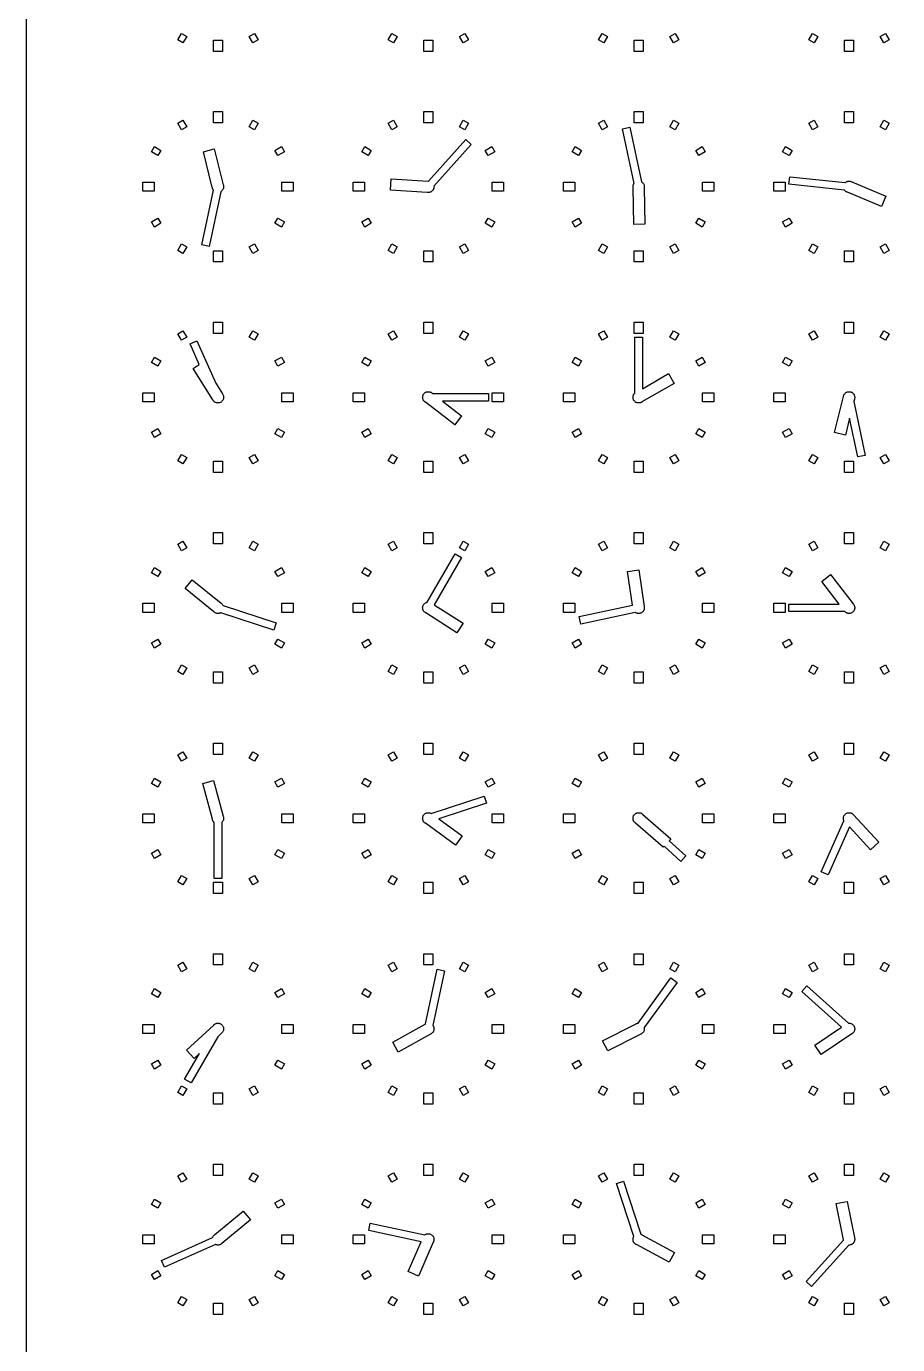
# Model space of a CAD drawing. Header units: millimetres. Extents: x -8 to 856, y -8 to 688.
# Drawn here: x -7.5 to 108.5, y 340 to 515.3 of the extents above; entities that cross this region are included whole.
import ezdxf

# ---------------------------------------------------------------- set-up
doc = ezdxf.new("R2010")
doc.units = ezdxf.units.MM

msp = doc.modelspace()

# ---------------------------------------------------------------- linework, layer by layer
for points in [[(-7.5, -7.5), (-7.5, 687.5), (855.5, 687.5), (855.5, -7.5)], [(13.15, 514.41), (13.85, 514.01), (13.35, 513.14), (12.65, 513.54), (13.15, 514.41)], [(22.15, 514.01), (22.85, 514.41), (23.35, 513.54), (22.65, 513.14), (22.15, 514.01)], [(40.65, 513.54), (41.15, 514.41), (41.85, 514.01), (41.35, 513.14), (40.65, 513.54)], [(50.15, 514.01), (50.85, 514.41), (51.35, 513.54), (50.65, 513.14), (50.15, 514.01)], [(68.65, 513.54), (69.15, 514.41), (69.85, 514.01), (69.35, 513.14), (68.65, 513.54)], [(78.15, 514.01), (78.85, 514.41), (79.35, 513.54), (78.65, 513.14), (78.15, 514.01)], [(97.15, 514.41), (97.85, 514.01), (97.35, 513.14), (96.65, 513.54), (97.15, 514.41)], [(106.15, 514.01), (106.85, 514.41), (107.35, 513.54), (106.65, 513.14), (106.15, 514.01)], [(17.4, 512), (17.4, 513.5), (18.6, 513.5), (18.6, 512), (17.4, 512)], [(45.4, 513.5), (46.6, 513.5), (46.6, 512), (45.4, 512), (45.4, 513.5)], [(73.4, 513.5), (74.6, 513.5), (74.6, 512), (73.4, 512), (73.4, 513.5)], [(101.4, 512), (101.4, 513.5), (102.6, 513.5), (102.6, 512), (101.4, 512)], [(18.6, 502.5), (17.4, 502.5), (17.4, 504), (18.6, 504), (18.6, 502.5)], [(46.6, 502.5), (45.4, 502.5), (45.4, 504), (46.6, 504), (46.6, 502.5)], [(74.6, 502.5), (73.4, 502.5), (73.4, 504), (74.6, 504), (74.6, 502.5)], [(102.6, 502.5), (101.4, 502.5), (101.4, 504), (102.6, 504), (102.6, 502.5)], [(13.85, 501.99), (13.15, 501.59), (12.65, 502.46), (13.35, 502.86), (13.85, 501.99)], [(22.85, 501.59), (22.15, 501.99), (22.65, 502.86), (23.35, 502.46), (22.85, 501.59)], [(41.85, 501.99), (41.15, 501.59), (40.65, 502.46), (41.35, 502.86), (41.85, 501.99)], [(50.85, 501.59), (50.15, 501.99), (50.65, 502.86), (51.35, 502.46), (50.85, 501.59)], [(69.85, 501.99), (69.15, 501.59), (68.65, 502.46), (69.35, 502.86), (69.85, 501.99)], [(73.25, 493.93), (73.25, 494), (73.25, 494.07), (73.26, 494.15), (73.28, 494.22), (73.3, 494.29), (73.33, 494.36), (73.37, 494.42), (73.39, 494.45), (71.85, 501.72), (72.83, 501.93), (74.37, 494.66), (74.42, 494.63), (74.48, 494.58), (74.53, 494.53), (74.58, 494.48), (74.63, 494.42), (74.67, 494.36), (74.7, 494.29), (74.72, 494.22), (74.74, 494.15), (74.75, 494.07), (74.75, 494), (74.75, 493.93), (74.84, 489.01), (73.34, 488.99), (73.25, 493.91), (73.25, 493.93)], [(78.85, 501.59), (78.15, 501.99), (78.65, 502.86), (79.35, 502.46), (78.85, 501.59)], [(97.85, 501.99), (97.15, 501.59), (96.65, 502.46), (97.35, 502.86), (97.85, 501.99)], [(106.85, 501.59), (106.15, 501.99), (106.65, 502.86), (107.35, 502.46), (106.85, 501.59)], [(46.7, 493.71), (46.67, 493.64), (46.63, 493.58), (46.58, 493.52), (46.53, 493.47), (46.48, 493.42), (46.42, 493.37), (46.36, 493.33), (46.29, 493.3), (46.22, 493.28), (46.15, 493.26), (46.07, 493.25), (46, 493.25), (45.93, 493.25), (45.87, 493.26), (40.96, 493.56), (41.06, 495.05), (45.97, 494.75), (46, 494.75), (46.01, 494.75), (50.98, 500.28), (51.72, 499.61), (46.75, 494.09), (46.75, 494.07), (46.76, 494), (46.75, 493.93), (46.74, 493.85), (46.72, 493.78), (46.7, 493.71)], [(10.41, 498.85), (10.01, 498.15), (9.14, 498.65), (9.54, 499.35), (10.41, 498.85)], [(17.39, 493.55), (17.37, 493.58), (17.33, 493.64), (17.3, 493.71), (17.28, 493.78), (17.26, 493.85), (17.25, 493.89), (16.06, 498.67), (17.52, 499.03), (18.71, 494.26), (18.72, 494.22), (18.74, 494.15), (18.75, 494.07), (18.75, 494), (18.75, 493.93), (18.74, 493.85), (18.72, 493.78), (18.7, 493.71), (18.67, 493.64), (18.63, 493.58), (18.58, 493.52), (18.53, 493.47), (18.48, 493.42), (18.42, 493.37), (18.37, 493.34), (16.83, 486.07), (15.85, 486.28), (17.39, 493.55)], [(25.99, 498.15), (25.59, 498.85), (26.46, 499.35), (26.86, 498.65), (25.99, 498.15)], [(38.41, 498.85), (38.01, 498.15), (37.14, 498.65), (37.54, 499.35), (38.41, 498.85)], [(53.99, 498.15), (53.59, 498.85), (54.46, 499.35), (54.86, 498.65), (53.99, 498.15)], [(66.41, 498.85), (66.01, 498.15), (65.14, 498.65), (65.54, 499.35), (66.41, 498.85)], [(81.99, 498.15), (81.59, 498.85), (82.46, 499.35), (82.86, 498.65), (81.99, 498.15)], [(94.41, 498.85), (94.01, 498.15), (93.14, 498.65), (93.54, 499.35), (94.41, 498.85)], [(9.5, 494.6), (9.5, 493.4), (8, 493.4), (8, 494.6), (9.5, 494.6)], [(26.5, 493.4), (26.5, 494.6), (28, 494.6), (28, 493.4), (26.5, 493.4)], [(37.5, 494.6), (37.5, 493.4), (36, 493.4), (36, 494.6), (37.5, 494.6)], [(54.5, 493.4), (54.5, 494.6), (56, 494.6), (56, 493.4), (54.5, 493.4)], [(65.5, 494.6), (65.5, 493.4), (64, 493.4), (64, 494.6), (65.5, 494.6)], [(82.5, 493.4), (82.5, 494.6), (84, 494.6), (84, 493.4), (82.5, 493.4)], [(93.5, 494.6), (93.5, 493.4), (92, 493.4), (92, 494.6), (93.5, 494.6)], [(101.78, 493.28), (101.71, 493.3), (101.64, 493.33), (101.58, 493.37), (101.52, 493.42), (101.47, 493.47), (101.42, 493.52), (101.39, 493.56), (93.99, 494.34), (94.1, 495.33), (101.49, 494.56), (101.52, 494.58), (101.58, 494.63), (101.64, 494.67), (101.71, 494.7), (101.78, 494.72), (101.85, 494.74), (101.93, 494.75), (102, 494.75), (102.07, 494.75), (102.15, 494.74), (102.22, 494.72), (102.29, 494.7), (102.36, 494.67), (102.37, 494.66), (106.9, 492.74), (106.31, 491.36), (101.79, 493.28), (101.78, 493.28)], [(10.01, 489.85), (10.41, 489.15), (9.54, 488.65), (9.14, 489.35), (10.01, 489.85)], [(25.59, 489.15), (25.99, 489.85), (26.86, 489.35), (26.46, 488.65), (25.59, 489.15)], [(38.01, 489.85), (38.41, 489.15), (37.54, 488.65), (37.14, 489.35), (38.01, 489.85)], [(53.59, 489.15), (53.99, 489.85), (54.86, 489.35), (54.46, 488.65), (53.59, 489.15)], [(66.01, 489.85), (66.41, 489.15), (65.54, 488.65), (65.14, 489.35), (66.01, 489.85)], [(81.59, 489.15), (81.99, 489.85), (82.86, 489.35), (82.46, 488.65), (81.59, 489.15)], [(94.01, 489.85), (94.41, 489.15), (93.54, 488.65), (93.14, 489.35), (94.01, 489.85)], [(12.65, 485.54), (13.15, 486.41), (13.85, 486.01), (13.35, 485.14), (12.65, 485.54)], [(22.15, 486.01), (22.85, 486.41), (23.35, 485.54), (22.65, 485.14), (22.15, 486.01)], [(40.65, 485.54), (41.15, 486.41), (41.85, 486.01), (41.35, 485.14), (40.65, 485.54)], [(50.15, 486.01), (50.85, 486.41), (51.35, 485.54), (50.65, 485.14), (50.15, 486.01)], [(68.65, 485.54), (69.15, 486.41), (69.85, 486.01), (69.35, 485.14), (68.65, 485.54)], [(78.15, 486.01), (78.85, 486.41), (79.35, 485.54), (78.65, 485.14), (78.15, 486.01)], [(96.65, 485.54), (97.15, 486.41), (97.85, 486.01), (97.35, 485.14), (96.65, 485.54)], [(106.15, 486.01), (106.85, 486.41), (107.35, 485.54), (106.65, 485.14), (106.15, 486.01)], [(17.4, 485.5), (18.6, 485.5), (18.6, 484), (17.4, 484), (17.4, 485.5)], [(45.4, 485.5), (46.6, 485.5), (46.6, 484), (45.4, 484), (45.4, 485.5)], [(73.4, 485.5), (74.6, 485.5), (74.6, 484), (73.4, 484), (73.4, 485.5)], [(101.4, 485.5), (102.6, 485.5), (102.6, 484), (101.4, 484), (101.4, 485.5)], [(18.6, 474.5), (17.4, 474.5), (17.4, 476), (18.6, 476), (18.6, 474.5)], [(46.6, 474.5), (45.4, 474.5), (45.4, 476), (46.6, 476), (46.6, 474.5)], [(74.6, 474.5), (73.4, 474.5), (73.4, 476), (74.6, 476), (74.6, 474.5)], [(102.6, 474.5), (101.4, 474.5), (101.4, 476), (102.6, 476), (102.6, 474.5)], [(13.85, 473.99), (13.15, 473.59), (12.65, 474.46), (13.35, 474.86), (13.85, 473.99)], [(18.7, 465.71), (18.67, 465.64), (18.63, 465.58), (18.58, 465.52), (18.53, 465.47), (18.48, 465.42), (18.42, 465.37), (18.36, 465.33), (18.29, 465.3), (18.22, 465.28), (18.15, 465.26), (18.07, 465.25), (18, 465.25), (17.93, 465.25), (17.85, 465.26), (17.78, 465.28), (17.71, 465.3), (17.64, 465.33), (17.58, 465.37), (17.52, 465.42), (17.47, 465.47), (17.42, 465.52), (17.37, 465.58), (17.33, 465.64), (17.32, 465.67), (14.71, 469.84), (15.52, 470.35), (14.29, 473.1), (15.2, 473.51), (17.71, 467.88), (18.59, 466.47), (18.63, 466.42), (18.67, 466.36), (18.7, 466.29), (18.72, 466.22), (18.74, 466.15), (18.75, 466.07), (18.75, 466), (18.75, 465.93), (18.74, 465.85), (18.72, 465.78), (18.7, 465.71)], [(22.85, 473.59), (22.15, 473.99), (22.65, 474.86), (23.35, 474.46), (22.85, 473.59)], [(41.85, 473.99), (41.15, 473.59), (40.65, 474.46), (41.35, 474.86), (41.85, 473.99)], [(50.85, 473.59), (50.15, 473.99), (50.65, 474.86), (51.35, 474.46), (50.85, 473.59)], [(69.85, 473.99), (69.15, 473.59), (68.65, 474.46), (69.35, 474.86), (69.85, 473.99)], [(74.42, 465.37), (74.36, 465.33), (74.29, 465.3), (74.22, 465.28), (74.15, 465.26), (74.07, 465.25), (74, 465.25), (73.93, 465.25), (73.85, 465.26), (73.78, 465.28), (73.71, 465.3), (73.64, 465.33), (73.58, 465.37), (73.52, 465.42), (73.47, 465.47), (73.42, 465.52), (73.37, 465.58), (73.33, 465.64), (73.3, 465.71), (73.28, 465.78), (73.26, 465.85), (73.25, 465.93), (73.25, 466), (73.25, 466.07), (73.26, 466.15), (73.28, 466.22), (73.3, 466.29), (73.33, 466.36), (73.37, 466.42), (73.42, 466.48), (73.47, 466.53), (73.5, 466.56), (73.5, 474), (74.5, 474), (74.5, 467.15), (77.96, 469.15), (78.71, 467.85), (74.44, 465.39), (74.42, 465.37)], [(78.85, 473.59), (78.15, 473.99), (78.65, 474.86), (79.35, 474.46), (78.85, 473.59)], [(97.85, 473.99), (97.15, 473.59), (96.65, 474.46), (97.35, 474.86), (97.85, 473.99)], [(106.85, 473.59), (106.15, 473.99), (106.65, 474.86), (107.35, 474.46), (106.85, 473.59)], [(10.41, 470.85), (10.01, 470.15), (9.14, 470.65), (9.54, 471.35), (10.41, 470.85)], [(25.99, 470.15), (25.59, 470.85), (26.46, 471.35), (26.86, 470.65), (25.99, 470.15)], [(38.41, 470.85), (38.01, 470.15), (37.14, 470.65), (37.54, 471.35), (38.41, 470.85)], [(53.99, 470.15), (53.59, 470.85), (54.46, 471.35), (54.86, 470.65), (53.99, 470.15)], [(66.41, 470.85), (66.01, 470.15), (65.14, 470.65), (65.54, 471.35), (66.41, 470.85)], [(81.99, 470.15), (81.59, 470.85), (82.46, 471.35), (82.86, 470.65), (81.99, 470.15)], [(94.41, 470.85), (94.01, 470.15), (93.14, 470.65), (93.54, 471.35), (94.41, 470.85)], [(9.5, 466.6), (9.5, 465.4), (8, 465.4), (8, 466.6), (9.5, 466.6)], [(26.5, 465.4), (26.5, 466.6), (28, 466.6), (28, 465.4), (26.5, 465.4)], [(37.5, 466.6), (37.5, 465.4), (36, 465.4), (36, 466.6), (37.5, 466.6)], [(45.58, 465.37), (45.52, 465.42), (45.47, 465.47), (45.42, 465.52), (45.37, 465.58), (45.33, 465.64), (45.3, 465.71), (45.28, 465.78), (45.26, 465.85), (45.25, 465.93), (45.24, 466), (45.25, 466.07), (45.26, 466.15), (45.28, 466.22), (45.3, 466.29), (45.33, 466.36), (45.37, 466.42), (45.42, 466.48), (45.47, 466.53), (45.52, 466.58), (45.58, 466.63), (45.64, 466.67), (45.71, 466.7), (45.78, 466.72), (45.85, 466.74), (45.93, 466.75), (46, 466.75), (46.07, 466.75), (46.15, 466.74), (46.22, 466.72), (46.29, 466.7), (46.36, 466.67), (46.42, 466.63), (46.48, 466.58), (46.52, 466.55), (46.58, 466.5), (54, 466.5), (54, 465.5), (47.88, 465.5), (50.42, 463.55), (49.51, 462.36), (45.61, 465.36), (45.58, 465.37)], [(54.5, 465.4), (54.5, 466.6), (56, 466.6), (56, 465.4), (54.5, 465.4)], [(65.5, 466.6), (65.5, 465.4), (64, 465.4), (64, 466.6), (65.5, 466.6)], [(82.5, 465.4), (82.5, 466.6), (84, 466.6), (84, 465.4), (82.5, 465.4)], [(93.5, 466.6), (93.5, 465.4), (92, 465.4), (92, 466.6), (93.5, 466.6)], [(101.25, 466.11), (101.26, 466.15), (101.28, 466.22), (101.3, 466.29), (101.33, 466.36), (101.37, 466.42), (101.42, 466.48), (101.47, 466.53), (101.52, 466.58), (101.58, 466.63), (101.64, 466.67), (101.71, 466.7), (101.78, 466.72), (101.85, 466.74), (101.93, 466.75), (102, 466.75), (102.07, 466.75), (102.15, 466.74), (102.22, 466.72), (102.29, 466.7), (102.36, 466.67), (102.42, 466.63), (102.48, 466.58), (102.53, 466.53), (102.58, 466.48), (102.63, 466.42), (102.67, 466.36), (102.7, 466.29), (102.72, 466.22), (102.74, 466.15), (102.75, 466.07), (102.75, 466), (102.75, 465.93), (102.74, 465.85), (102.72, 465.78), (102.71, 465.74), (102.63, 465.43), (104.15, 458.28), (103.17, 458.07), (102.08, 463.22), (101.52, 460.97), (100.06, 461.33), (101.25, 466.11)], [(10.01, 461.85), (10.41, 461.15), (9.54, 460.65), (9.14, 461.35), (10.01, 461.85)], [(25.59, 461.15), (25.99, 461.85), (26.86, 461.35), (26.46, 460.65), (25.59, 461.15)], [(38.01, 461.85), (38.41, 461.15), (37.54, 460.65), (37.14, 461.35), (38.01, 461.85)], [(53.59, 461.15), (53.99, 461.85), (54.86, 461.35), (54.46, 460.65), (53.59, 461.15)], [(66.01, 461.85), (66.41, 461.15), (65.54, 460.65), (65.14, 461.35), (66.01, 461.85)], [(81.59, 461.15), (81.99, 461.85), (82.86, 461.35), (82.46, 460.65), (81.59, 461.15)], [(94.01, 461.85), (94.41, 461.15), (93.54, 460.65), (93.14, 461.35), (94.01, 461.85)], [(12.65, 457.54), (13.15, 458.41), (13.85, 458.01), (13.35, 457.14), (12.65, 457.54)], [(22.15, 458.01), (22.85, 458.41), (23.35, 457.54), (22.65, 457.14), (22.15, 458.01)], [(41.15, 458.41), (41.85, 458.01), (41.35, 457.14), (40.65, 457.54), (41.15, 458.41)], [(50.15, 458.01), (50.85, 458.41), (51.35, 457.54), (50.65, 457.14), (50.15, 458.01)], [(68.65, 457.54), (69.15, 458.41), (69.85, 458.01), (69.35, 457.14), (68.65, 457.54)], [(78.15, 458.01), (78.85, 458.41), (79.35, 457.54), (78.65, 457.14), (78.15, 458.01)], [(96.65, 457.54), (97.15, 458.41), (97.85, 458.01), (97.35, 457.14), (96.65, 457.54)], [(106.15, 458.01), (106.85, 458.41), (107.35, 457.54), (106.65, 457.14), (106.15, 458.01)], [(17.4, 457.5), (18.6, 457.5), (18.6, 456), (17.4, 456), (17.4, 457.5)], [(45.4, 456), (45.4, 457.5), (46.6, 457.5), (46.6, 456), (45.4, 456)], [(73.4, 457.5), (74.6, 457.5), (74.6, 456), (73.4, 456), (73.4, 457.5)], [(101.4, 457.5), (102.6, 457.5), (102.6, 456), (101.4, 456), (101.4, 457.5)], [(18.6, 446.5), (17.4, 446.5), (17.4, 448), (18.6, 448), (18.6, 446.5)], [(46.6, 446.5), (45.4, 446.5), (45.4, 448), (46.6, 448), (46.6, 446.5)], [(74.6, 446.5), (73.4, 446.5), (73.4, 448), (74.6, 448), (74.6, 446.5)], [(102.6, 446.5), (101.4, 446.5), (101.4, 448), (102.6, 448), (102.6, 446.5)], [(13.85, 445.99), (13.15, 445.59), (12.65, 446.46), (13.35, 446.86), (13.85, 445.99)], [(22.85, 445.59), (22.15, 445.99), (22.65, 446.86), (23.35, 446.46), (22.85, 445.59)], [(41.85, 445.99), (41.15, 445.59), (40.65, 446.46), (41.35, 446.86), (41.85, 445.99)], [(50.85, 445.59), (50.15, 445.99), (50.65, 446.86), (51.35, 446.46), (50.85, 445.59)], [(69.85, 445.99), (69.15, 445.59), (68.65, 446.46), (69.35, 446.86), (69.85, 445.99)], [(78.85, 445.59), (78.15, 445.99), (78.65, 446.86), (79.35, 446.46), (78.85, 445.59)], [(97.85, 445.99), (97.15, 445.59), (96.65, 446.46), (97.35, 446.86), (97.85, 445.99)], [(106.85, 445.59), (106.15, 445.99), (106.65, 446.86), (107.35, 446.46), (106.85, 445.59)], [(45.64, 437.33), (45.58, 437.37), (45.52, 437.42), (45.47, 437.47), (45.42, 437.52), (45.37, 437.58), (45.33, 437.64), (45.3, 437.71), (45.28, 437.78), (45.26, 437.85), (45.25, 437.93), (45.24, 438), (45.25, 438.07), (45.26, 438.15), (45.28, 438.22), (45.3, 438.29), (45.33, 438.36), (45.37, 438.42), (45.42, 438.48), (45.47, 438.53), (45.52, 438.58), (45.58, 438.63), (45.64, 438.67), (45.71, 438.7), (45.78, 438.72), (45.85, 438.74), (49.57, 445.18), (50.43, 444.68), (46.8, 438.38), (50.62, 435.95), (49.81, 434.68), (45.66, 437.32), (45.64, 437.33)], [(10.41, 442.85), (10.01, 442.15), (9.14, 442.65), (9.54, 443.35), (10.41, 442.85)], [(25.99, 442.15), (25.59, 442.85), (26.46, 443.35), (26.86, 442.65), (25.99, 442.15)], [(38.41, 442.85), (38.01, 442.15), (37.14, 442.65), (37.54, 443.35), (38.41, 442.85)], [(53.99, 442.15), (53.59, 442.85), (54.46, 443.35), (54.86, 442.65), (53.99, 442.15)], [(66.41, 442.85), (66.01, 442.15), (65.14, 442.65), (65.54, 443.35), (66.41, 442.85)], [(73.19, 438.34), (72.52, 442.83), (74, 443.06), (74.73, 438.19), (74.74, 438.15), (74.75, 438.07), (74.75, 438), (74.75, 437.93), (74.74, 437.85), (74.72, 437.78), (74.7, 437.71), (74.67, 437.64), (74.63, 437.58), (74.58, 437.52), (74.53, 437.47), (74.48, 437.42), (74.42, 437.37), (74.36, 437.33), (74.29, 437.3), (74.22, 437.28), (74.15, 437.26), (74.07, 437.25), (74, 437.25), (73.93, 437.25), (73.85, 437.26), (73.78, 437.28), (73.71, 437.3), (73.64, 437.33), (73.58, 437.37), (73.55, 437.39), (66.28, 435.85), (66.07, 436.83), (73.19, 438.34)], [(81.99, 442.15), (81.59, 442.85), (82.46, 443.35), (82.86, 442.65), (81.99, 442.15)], [(94.41, 442.85), (94.01, 442.15), (93.14, 442.65), (93.54, 443.35), (94.41, 442.85)], [(98.36, 441.51), (99.55, 442.42), (102.55, 438.52), (102.58, 438.48), (102.63, 438.42), (102.67, 438.36), (102.7, 438.29), (102.72, 438.22), (102.74, 438.15), (102.75, 438.07), (102.75, 438), (102.75, 437.93), (102.74, 437.85), (102.72, 437.78), (102.7, 437.71), (102.67, 437.64), (102.63, 437.58), (102.58, 437.52), (102.53, 437.47), (102.48, 437.42), (102.42, 437.37), (102.36, 437.33), (102.29, 437.3), (102.22, 437.28), (102.15, 437.26), (102.07, 437.25), (102, 437.25), (101.93, 437.25), (101.85, 437.26), (101.78, 437.28), (101.71, 437.3), (101.64, 437.33), (101.58, 437.37), (101.52, 437.42), (101.47, 437.47), (101.44, 437.5), (94, 437.5), (94, 438.5), (100.67, 438.5), (98.36, 441.51)], [(18.36, 437.33), (18.29, 437.3), (18.22, 437.28), (18.15, 437.26), (18.07, 437.25), (18, 437.25), (17.93, 437.25), (17.85, 437.26), (17.78, 437.28), (17.71, 437.3), (17.64, 437.33), (17.58, 437.37), (17.52, 437.42), (17.47, 437.47), (17.46, 437.47), (13.64, 440.56), (14.59, 441.73), (18.41, 438.63), (18.42, 438.63), (18.48, 438.58), (18.53, 438.53), (18.58, 438.48), (18.63, 438.42), (18.67, 438.36), (18.69, 438.3), (25.76, 436), (25.45, 435.05), (18.38, 437.35), (18.36, 437.33)], [(9.5, 438.6), (9.5, 437.4), (8, 437.4), (8, 438.6), (9.5, 438.6)], [(26.5, 437.4), (26.5, 438.6), (28, 438.6), (28, 437.4), (26.5, 437.4)], [(37.5, 438.6), (37.5, 437.4), (36, 437.4), (36, 438.6), (37.5, 438.6)], [(54.5, 437.4), (54.5, 438.6), (56, 438.6), (56, 437.4), (54.5, 437.4)], [(65.5, 438.6), (65.5, 437.4), (64, 437.4), (64, 438.6), (65.5, 438.6)], [(82.5, 437.4), (82.5, 438.6), (84, 438.6), (84, 437.4), (82.5, 437.4)], [(93.5, 438.6), (93.5, 437.4), (92, 437.4), (92, 438.6), (93.5, 438.6)], [(10.01, 433.85), (10.41, 433.15), (9.54, 432.65), (9.14, 433.35), (10.01, 433.85)], [(25.59, 433.15), (25.99, 433.85), (26.86, 433.35), (26.46, 432.65), (25.59, 433.15)], [(38.01, 433.85), (38.41, 433.15), (37.54, 432.65), (37.14, 433.35), (38.01, 433.85)], [(53.59, 433.15), (53.99, 433.85), (54.86, 433.35), (54.46, 432.65), (53.59, 433.15)], [(66.01, 433.85), (66.41, 433.15), (65.54, 432.65), (65.14, 433.35), (66.01, 433.85)], [(81.59, 433.15), (81.99, 433.85), (82.86, 433.35), (82.46, 432.65), (81.59, 433.15)], [(94.01, 433.85), (94.41, 433.15), (93.54, 432.65), (93.14, 433.35), (94.01, 433.85)], [(12.65, 429.54), (13.15, 430.41), (13.85, 430.01), (13.35, 429.14), (12.65, 429.54)], [(22.15, 430.01), (22.85, 430.41), (23.35, 429.54), (22.65, 429.14), (22.15, 430.01)], [(41.15, 430.41), (41.85, 430.01), (41.35, 429.14), (40.65, 429.54), (41.15, 430.41)], [(50.15, 430.01), (50.85, 430.41), (51.35, 429.54), (50.65, 429.14), (50.15, 430.01)], [(68.65, 429.54), (69.15, 430.41), (69.85, 430.01), (69.35, 429.14), (68.65, 429.54)], [(78.15, 430.01), (78.85, 430.41), (79.35, 429.54), (78.65, 429.14), (78.15, 430.01)], [(96.65, 429.54), (97.15, 430.41), (97.85, 430.01), (97.35, 429.14), (96.65, 429.54)], [(106.15, 430.01), (106.85, 430.41), (107.35, 429.54), (106.65, 429.14), (106.15, 430.01)], [(17.4, 429.5), (18.6, 429.5), (18.6, 428), (17.4, 428), (17.4, 429.5)], [(45.4, 428), (45.4, 429.5), (46.6, 429.5), (46.6, 428), (45.4, 428)], [(73.4, 429.5), (74.6, 429.5), (74.6, 428), (73.4, 428), (73.4, 429.5)], [(101.4, 429.5), (102.6, 429.5), (102.6, 428), (101.4, 428), (101.4, 429.5)], [(18.6, 418.5), (17.4, 418.5), (17.4, 420), (18.6, 420), (18.6, 418.5)], [(46.6, 418.5), (45.4, 418.5), (45.4, 420), (46.6, 420), (46.6, 418.5)], [(74.6, 418.5), (73.4, 418.5), (73.4, 420), (74.6, 420), (74.6, 418.5)], [(102.6, 418.5), (101.4, 418.5), (101.4, 420), (102.6, 420), (102.6, 418.5)], [(13.85, 417.99), (13.15, 417.59), (12.65, 418.46), (13.35, 418.86), (13.85, 417.99)], [(22.85, 417.59), (22.15, 417.99), (22.65, 418.86), (23.35, 418.46), (22.85, 417.59)], [(41.85, 417.99), (41.15, 417.59), (40.65, 418.46), (41.35, 418.86), (41.85, 417.99)], [(50.85, 417.59), (50.15, 417.99), (50.65, 418.86), (51.35, 418.46), (50.85, 417.59)], [(69.85, 417.99), (69.15, 417.59), (68.65, 418.46), (69.35, 418.86), (69.85, 417.99)], [(78.85, 417.59), (78.15, 417.99), (78.65, 418.86), (79.35, 418.46), (78.85, 417.59)], [(97.85, 417.99), (97.15, 417.59), (96.65, 418.46), (97.35, 418.86), (97.85, 417.99)], [(106.85, 417.59), (106.15, 417.99), (106.65, 418.86), (107.35, 418.46), (106.85, 417.59)], [(10.41, 414.85), (10.01, 414.15), (9.14, 414.65), (9.54, 415.35), (10.41, 414.85)], [(17.5, 409.44), (17.47, 409.47), (17.42, 409.52), (17.37, 409.58), (17.33, 409.64), (17.3, 409.71), (17.28, 409.78), (17.26, 409.85), (17.26, 409.88), (15.98, 414.64), (17.43, 415.02), (18.7, 410.27), (18.72, 410.22), (18.74, 410.15), (18.75, 410.07), (18.75, 410), (18.75, 409.93), (18.74, 409.85), (18.72, 409.78), (18.7, 409.71), (18.67, 409.64), (18.63, 409.58), (18.58, 409.52), (18.53, 409.47), (18.5, 409.44), (18.5, 402), (17.5, 402), (17.5, 409.44)], [(25.99, 414.15), (25.59, 414.85), (26.46, 415.35), (26.86, 414.65), (25.99, 414.15)], [(38.41, 414.85), (38.01, 414.15), (37.14, 414.65), (37.54, 415.35), (38.41, 414.85)], [(53.99, 414.15), (53.59, 414.85), (54.46, 415.35), (54.86, 414.65), (53.99, 414.15)], [(66.41, 414.85), (66.01, 414.15), (65.14, 414.65), (65.54, 415.35), (66.41, 414.85)], [(81.99, 414.15), (81.59, 414.85), (82.46, 415.35), (82.86, 414.65), (81.99, 414.15)], [(94.41, 414.85), (94.01, 414.15), (93.14, 414.65), (93.54, 415.35), (94.41, 414.85)], [(45.58, 409.37), (45.52, 409.42), (45.47, 409.47), (45.42, 409.52), (45.37, 409.58), (45.33, 409.64), (45.3, 409.71), (45.28, 409.78), (45.26, 409.85), (45.25, 409.93), (45.24, 410), (45.25, 410.07), (45.26, 410.15), (45.28, 410.22), (45.3, 410.29), (45.33, 410.36), (45.37, 410.42), (45.42, 410.48), (45.47, 410.53), (45.52, 410.58), (45.58, 410.63), (45.64, 410.67), (45.71, 410.7), (45.78, 410.72), (45.85, 410.74), (45.93, 410.75), (46, 410.75), (46.07, 410.75), (46.15, 410.74), (46.22, 410.72), (46.29, 410.7), (46.36, 410.67), (46.38, 410.65), (53.45, 412.95), (53.76, 412), (47.38, 409.92), (50.49, 407.67), (49.6, 406.45), (45.62, 409.35), (45.58, 409.37)], [(9.5, 410.6), (9.5, 409.4), (8, 409.4), (8, 410.6), (9.5, 410.6)], [(26.5, 409.4), (26.5, 410.6), (28, 410.6), (28, 409.4), (26.5, 409.4)], [(37.5, 410.6), (37.5, 409.4), (36, 409.4), (36, 410.6), (37.5, 410.6)], [(54.5, 409.4), (54.5, 410.6), (56, 410.6), (56, 409.4), (54.5, 409.4)], [(65.5, 410.6), (65.5, 409.4), (64, 409.4), (64, 410.6), (65.5, 410.6)], [(73.52, 409.42), (73.47, 409.47), (73.42, 409.52), (73.37, 409.58), (73.33, 409.64), (73.3, 409.71), (73.28, 409.78), (73.26, 409.85), (73.25, 409.93), (73.25, 410), (73.25, 410.07), (73.26, 410.15), (73.28, 410.22), (73.3, 410.29), (73.33, 410.36), (73.37, 410.42), (73.42, 410.48), (73.47, 410.53), (73.52, 410.58), (73.58, 410.63), (73.64, 410.67), (73.71, 410.7), (73.78, 410.72), (73.85, 410.74), (73.93, 410.75), (74, 410.75), (74.07, 410.75), (74.15, 410.74), (74.22, 410.72), (74.29, 410.7), (74.36, 410.67), (74.42, 410.63), (74.48, 410.58), (74.53, 410.53), (74.55, 410.51), (78.27, 407.29), (78.04, 407.03), (80.28, 405.02), (79.61, 404.28), (77.39, 406.28), (77.28, 406.15), (73.57, 409.38), (73.52, 409.42)], [(82.5, 409.4), (82.5, 410.6), (84, 410.6), (84, 409.4), (82.5, 409.4)], [(93.5, 410.6), (93.5, 409.4), (92, 409.4), (92, 410.6), (93.5, 410.6)], [(101.31, 409.69), (101.3, 409.71), (101.28, 409.78), (101.26, 409.85), (101.25, 409.93), (101.25, 410), (101.25, 410.07), (101.26, 410.15), (101.28, 410.22), (101.3, 410.29), (101.33, 410.36), (101.37, 410.42), (101.42, 410.48), (101.47, 410.53), (101.52, 410.58), (101.58, 410.63), (101.64, 410.67), (101.71, 410.7), (101.78, 410.72), (101.85, 410.74), (101.93, 410.75), (102, 410.75), (102.07, 410.75), (102.15, 410.74), (102.22, 410.72), (102.29, 410.7), (102.36, 410.67), (102.42, 410.63), (102.48, 410.58), (102.53, 410.53), (102.58, 410.48), (102.6, 410.45), (105.96, 406.85), (104.86, 405.83), (102.04, 408.86), (99.2, 402.49), (98.29, 402.9), (101.31, 409.69)], [(10.01, 405.85), (10.41, 405.15), (9.54, 404.65), (9.14, 405.35), (10.01, 405.85)], [(25.59, 405.15), (25.99, 405.85), (26.86, 405.35), (26.46, 404.65), (25.59, 405.15)], [(38.01, 405.85), (38.41, 405.15), (37.54, 404.65), (37.14, 405.35), (38.01, 405.85)], [(53.59, 405.15), (53.99, 405.85), (54.86, 405.35), (54.46, 404.65), (53.59, 405.15)], [(66.01, 405.85), (66.41, 405.15), (65.54, 404.65), (65.14, 405.35), (66.01, 405.85)], [(81.59, 405.15), (81.99, 405.85), (82.86, 405.35), (82.46, 404.65), (81.59, 405.15)], [(94.01, 405.85), (94.41, 405.15), (93.54, 404.65), (93.14, 405.35), (94.01, 405.85)], [(12.65, 401.54), (13.15, 402.41), (13.85, 402.01), (13.35, 401.14), (12.65, 401.54)], [(22.15, 402.01), (22.85, 402.41), (23.35, 401.54), (22.65, 401.14), (22.15, 402.01)], [(41.15, 402.41), (41.85, 402.01), (41.35, 401.14), (40.65, 401.54), (41.15, 402.41)], [(50.15, 402.01), (50.85, 402.41), (51.35, 401.54), (50.65, 401.14), (50.15, 402.01)], [(69.15, 402.41), (69.85, 402.01), (69.35, 401.14), (68.65, 401.54), (69.15, 402.41)], [(78.15, 402.01), (78.85, 402.41), (79.35, 401.54), (78.65, 401.14), (78.15, 402.01)], [(96.65, 401.54), (97.15, 402.41), (97.85, 402.01), (97.35, 401.14), (96.65, 401.54)], [(106.15, 402.01), (106.85, 402.41), (107.35, 401.54), (106.65, 401.14), (106.15, 402.01)], [(17.4, 401.5), (18.6, 401.5), (18.6, 400), (17.4, 400), (17.4, 401.5)], [(45.4, 400), (45.4, 401.5), (46.6, 401.5), (46.6, 400), (45.4, 400)], [(73.4, 400), (73.4, 401.5), (74.6, 401.5), (74.6, 400), (73.4, 400)], [(101.4, 401.5), (102.6, 401.5), (102.6, 400), (101.4, 400), (101.4, 401.5)], [(18.6, 390.5), (17.4, 390.5), (17.4, 392), (18.6, 392), (18.6, 390.5)], [(46.6, 390.5), (45.4, 390.5), (45.4, 392), (46.6, 392), (46.6, 390.5)], [(74.6, 390.5), (73.4, 390.5), (73.4, 392), (74.6, 392), (74.6, 390.5)], [(102.6, 390.5), (101.4, 390.5), (101.4, 392), (102.6, 392), (102.6, 390.5)], [(13.85, 389.99), (13.15, 389.59), (12.65, 390.46), (13.35, 390.86), (13.85, 389.99)], [(22.85, 389.59), (22.15, 389.99), (22.65, 390.86), (23.35, 390.46), (22.85, 389.59)], [(41.85, 389.99), (41.15, 389.59), (40.65, 390.46), (41.35, 390.86), (41.85, 389.99)], [(45.57, 382.62), (45.58, 382.63), (45.63, 382.66), (47.17, 389.93), (48.15, 389.72), (46.61, 382.45), (46.63, 382.42), (46.67, 382.36), (46.7, 382.29), (46.72, 382.22), (46.74, 382.15), (46.75, 382.07), (46.76, 382), (46.75, 381.93), (46.74, 381.85), (46.72, 381.78), (46.7, 381.71), (46.67, 381.64), (46.63, 381.58), (46.58, 381.52), (46.53, 381.47), (46.48, 381.42), (46.42, 381.37), (46.36, 381.33), (46.29, 381.3), (46.29, 381.3), (41.99, 378.92), (41.26, 380.23), (45.57, 382.62)], [(50.85, 389.59), (50.15, 389.99), (50.65, 390.86), (51.35, 390.46), (50.85, 389.59)], [(69.85, 389.99), (69.15, 389.59), (68.65, 390.46), (69.35, 390.86), (69.85, 389.99)], [(78.85, 389.59), (78.15, 389.99), (78.65, 390.86), (79.35, 390.46), (78.85, 389.59)], [(97.85, 389.99), (97.15, 389.59), (96.65, 390.46), (97.35, 390.86), (97.85, 389.99)], [(106.85, 389.59), (106.15, 389.99), (106.65, 390.86), (107.35, 390.46), (106.85, 389.59)], [(73.58, 382.63), (73.64, 382.67), (73.71, 382.7), (73.78, 382.72), (73.85, 382.74), (73.93, 382.75), (73.93, 382.75), (78.3, 388.77), (79.11, 388.18), (74.74, 382.16), (74.74, 382.15), (74.75, 382.07), (74.75, 382), (74.75, 381.93), (74.74, 381.85), (74.72, 381.78), (74.7, 381.71), (74.67, 381.64), (74.63, 381.58), (74.58, 381.52), (74.53, 381.47), (74.48, 381.42), (74.42, 381.37), (74.36, 381.33), (74.29, 381.3), (74.27, 381.3), (69.89, 379.06), (69.2, 380.4), (73.58, 382.63)], [(101, 382.23), (95.72, 386.98), (96.39, 387.72), (101.91, 382.75), (101.93, 382.75), (102, 382.75), (102.07, 382.75), (102.15, 382.74), (102.22, 382.72), (102.29, 382.7), (102.36, 382.67), (102.42, 382.63), (102.48, 382.58), (102.53, 382.53), (102.58, 382.48), (102.63, 382.42), (102.67, 382.36), (102.7, 382.29), (102.72, 382.22), (102.74, 382.15), (102.75, 382.07), (102.75, 382), (102.75, 381.93), (102.74, 381.85), (102.72, 381.78), (102.7, 381.71), (102.67, 381.64), (102.63, 381.58), (102.58, 381.52), (102.53, 381.47), (102.48, 381.42), (102.42, 381.37), (102.36, 381.33), (102.35, 381.33), (98.27, 378.58), (97.44, 379.83), (101, 382.23)], [(10.41, 386.85), (10.01, 386.15), (9.14, 386.65), (9.54, 387.35), (10.41, 386.85)], [(25.99, 386.15), (25.59, 386.85), (26.46, 387.35), (26.86, 386.65), (25.99, 386.15)], [(38.41, 386.85), (38.01, 386.15), (37.14, 386.65), (37.54, 387.35), (38.41, 386.85)], [(53.99, 386.15), (53.59, 386.85), (54.46, 387.35), (54.86, 386.65), (53.99, 386.15)], [(66.41, 386.85), (66.01, 386.15), (65.14, 386.65), (65.54, 387.35), (66.41, 386.85)], [(81.99, 386.15), (81.59, 386.85), (82.46, 387.35), (82.86, 386.65), (81.99, 386.15)], [(94.41, 386.85), (94.01, 386.15), (93.14, 386.65), (93.54, 387.35), (94.41, 386.85)], [(9.5, 382.6), (9.5, 381.4), (8, 381.4), (8, 382.6), (9.5, 382.6)], [(15.53, 378.72), (14.82, 378.07), (13.81, 379.18), (17.44, 382.5), (17.47, 382.53), (17.52, 382.58), (17.58, 382.63), (17.64, 382.67), (17.71, 382.7), (17.78, 382.72), (17.85, 382.74), (17.93, 382.75), (18, 382.75), (18.07, 382.75), (18.15, 382.74), (18.22, 382.72), (18.29, 382.7), (18.36, 382.67), (18.42, 382.63), (18.48, 382.58), (18.53, 382.53), (18.58, 382.48), (18.63, 382.42), (18.67, 382.36), (18.7, 382.29), (18.72, 382.22), (18.74, 382.15), (18.75, 382.07), (18.75, 382), (18.75, 381.93), (18.74, 381.85), (18.72, 381.78), (18.7, 381.71), (18.67, 381.64), (18.63, 381.58), (18.58, 381.52), (18.53, 381.47), (18.48, 381.42), (18.45, 381.39), (17.98, 380.96), (14.43, 374.82), (13.57, 375.32), (15.53, 378.72)], [(26.5, 381.4), (26.5, 382.6), (28, 382.6), (28, 381.4), (26.5, 381.4)], [(37.5, 382.6), (37.5, 381.4), (36, 381.4), (36, 382.6), (37.5, 382.6)], [(54.5, 381.4), (54.5, 382.6), (56, 382.6), (56, 381.4), (54.5, 381.4)], [(65.5, 382.6), (65.5, 381.4), (64, 381.4), (64, 382.6), (65.5, 382.6)], [(82.5, 381.4), (82.5, 382.6), (84, 382.6), (84, 381.4), (82.5, 381.4)], [(93.5, 382.6), (93.5, 381.4), (92, 381.4), (92, 382.6), (93.5, 382.6)], [(10.01, 377.85), (10.41, 377.15), (9.54, 376.65), (9.14, 377.35), (10.01, 377.85)], [(25.59, 377.15), (25.99, 377.85), (26.86, 377.35), (26.46, 376.65), (25.59, 377.15)], [(38.01, 377.85), (38.41, 377.15), (37.54, 376.65), (37.14, 377.35), (38.01, 377.85)], [(53.59, 377.15), (53.99, 377.85), (54.86, 377.35), (54.46, 376.65), (53.59, 377.15)], [(66.01, 377.85), (66.41, 377.15), (65.54, 376.65), (65.14, 377.35), (66.01, 377.85)], [(81.59, 377.15), (81.99, 377.85), (82.86, 377.35), (82.46, 376.65), (81.59, 377.15)], [(94.01, 377.85), (94.41, 377.15), (93.54, 376.65), (93.14, 377.35), (94.01, 377.85)], [(12.65, 373.54), (13.15, 374.41), (13.85, 374.01), (13.35, 373.14), (12.65, 373.54)], [(17.4, 373.5), (18.6, 373.5), (18.6, 372), (17.4, 372), (17.4, 373.5)], [(22.15, 374.01), (22.85, 374.41), (23.35, 373.54), (22.65, 373.14), (22.15, 374.01)], [(40.65, 373.54), (41.15, 374.41), (41.85, 374.01), (41.35, 373.14), (40.65, 373.54)], [(45.4, 373.5), (46.6, 373.5), (46.6, 372), (45.4, 372), (45.4, 373.5)], [(50.15, 374.01), (50.85, 374.41), (51.35, 373.54), (50.65, 373.14), (50.15, 374.01)], [(68.65, 373.54), (69.15, 374.41), (69.85, 374.01), (69.35, 373.14), (68.65, 373.54)], [(73.4, 373.5), (74.6, 373.5), (74.6, 372), (73.4, 372), (73.4, 373.5)], [(78.15, 374.01), (78.85, 374.41), (79.35, 373.54), (78.65, 373.14), (78.15, 374.01)], [(96.65, 373.54), (97.15, 374.41), (97.85, 374.01), (97.35, 373.14), (96.65, 373.54)], [(101.4, 373.5), (102.6, 373.5), (102.6, 372), (101.4, 372), (101.4, 373.5)], [(106.15, 374.01), (106.85, 374.41), (107.35, 373.54), (106.65, 373.14), (106.15, 374.01)], [(18.6, 362.5), (17.4, 362.5), (17.4, 364), (18.6, 364), (18.6, 362.5)], [(46.6, 362.5), (45.4, 362.5), (45.4, 364), (46.6, 364), (46.6, 362.5)], [(74.6, 362.5), (73.4, 362.5), (73.4, 364), (74.6, 364), (74.6, 362.5)], [(102.6, 362.5), (101.4, 362.5), (101.4, 364), (102.6, 364), (102.6, 362.5)], [(13.85, 361.99), (13.15, 361.59), (12.65, 362.46), (13.35, 362.86), (13.85, 361.99)], [(22.85, 361.59), (22.15, 361.99), (22.65, 362.86), (23.35, 362.46), (22.85, 361.59)], [(41.85, 361.99), (41.15, 361.59), (40.65, 362.46), (41.35, 362.86), (41.85, 361.99)], [(50.85, 361.59), (50.15, 361.99), (50.65, 362.86), (51.35, 362.46), (50.85, 361.59)], [(69.85, 361.99), (69.15, 361.59), (68.65, 362.46), (69.35, 362.86), (69.85, 361.99)], [(73.71, 353.3), (73.64, 353.33), (73.58, 353.37), (73.52, 353.42), (73.47, 353.47), (73.42, 353.52), (73.37, 353.58), (73.33, 353.64), (73.3, 353.71), (73.28, 353.78), (73.26, 353.85), (73.25, 353.93), (73.25, 354), (73.25, 354.07), (73.26, 354.15), (73.28, 354.22), (73.3, 354.29), (73.33, 354.36), (73.35, 354.38), (71.05, 361.45), (72, 361.76), (74.3, 354.69), (74.36, 354.67), (74.42, 354.63), (74.43, 354.62), (78.75, 352.27), (78.04, 350.96), (73.72, 353.3), (73.71, 353.3)], [(78.85, 361.59), (78.15, 361.99), (78.65, 362.86), (79.35, 362.46), (78.85, 361.59)], [(97.85, 361.99), (97.15, 361.59), (96.65, 362.46), (97.35, 362.86), (97.85, 361.99)], [(106.85, 361.59), (106.15, 361.99), (106.65, 362.86), (107.35, 362.46), (106.85, 361.59)], [(10.41, 358.85), (10.01, 358.15), (9.14, 358.65), (9.54, 359.35), (10.41, 358.85)], [(17.28, 354.23), (17.3, 354.29), (17.33, 354.36), (17.37, 354.42), (17.42, 354.48), (17.47, 354.53), (17.52, 354.58), (17.58, 354.63), (17.59, 354.63), (21.38, 357.76), (22.34, 356.6), (18.54, 353.47), (18.53, 353.47), (18.48, 353.42), (18.42, 353.37), (18.36, 353.33), (18.29, 353.3), (18.22, 353.28), (18.15, 353.26), (18.07, 353.25), (18, 353.25), (17.93, 353.25), (17.85, 353.26), (17.78, 353.28), (17.71, 353.3), (17.69, 353.31), (10.9, 350.29), (10.49, 351.2), (17.28, 354.23)], [(25.99, 358.15), (25.59, 358.85), (26.46, 359.35), (26.86, 358.65), (25.99, 358.15)], [(38.41, 358.85), (38.01, 358.15), (37.14, 358.65), (37.54, 359.35), (38.41, 358.85)], [(53.99, 358.15), (53.59, 358.85), (54.46, 359.35), (54.86, 358.65), (53.99, 358.15)], [(66.41, 358.85), (66.01, 358.15), (65.14, 358.65), (65.54, 359.35), (66.41, 358.85)], [(81.99, 358.15), (81.59, 358.85), (82.46, 359.35), (82.86, 358.65), (81.99, 358.15)], [(94.41, 358.85), (94.01, 358.15), (93.14, 358.65), (93.54, 359.35), (94.41, 358.85)], [(101.25, 353.91), (101.25, 353.93), (101.25, 353.93), (100.27, 358.75), (101.74, 359.05), (102.72, 354.23), (102.72, 354.22), (102.74, 354.15), (102.75, 354.07), (102.75, 354), (102.75, 353.93), (102.74, 353.85), (102.72, 353.78), (102.7, 353.71), (102.67, 353.64), (102.63, 353.58), (102.58, 353.52), (102.53, 353.47), (102.48, 353.42), (102.42, 353.37), (102.36, 353.33), (102.29, 353.3), (102.22, 353.28), (102.15, 353.26), (102.07, 353.25), (102, 353.25), (101.99, 353.25), (97.02, 347.72), (96.28, 348.39), (101.25, 353.91)], [(45.05, 353.69), (38.07, 355.17), (38.28, 356.15), (45.55, 354.61), (45.58, 354.63), (45.64, 354.67), (45.71, 354.7), (45.78, 354.72), (45.85, 354.74), (45.93, 354.75), (46, 354.75), (46.07, 354.75), (46.15, 354.74), (46.22, 354.72), (46.29, 354.7), (46.36, 354.67), (46.42, 354.63), (46.48, 354.58), (46.53, 354.53), (46.58, 354.48), (46.63, 354.42), (46.67, 354.36), (46.7, 354.29), (46.72, 354.22), (46.74, 354.15), (46.75, 354.07), (46.76, 354), (46.75, 353.93), (46.74, 353.85), (46.72, 353.78), (46.7, 353.71), (46.67, 353.64), (46.66, 353.63), (44.69, 349.12), (43.32, 349.71), (45.05, 353.69)], [(9.5, 354.6), (9.5, 353.4), (8, 353.4), (8, 354.6), (9.5, 354.6)], [(26.5, 353.4), (26.5, 354.6), (28, 354.6), (28, 353.4), (26.5, 353.4)], [(37.5, 354.6), (37.5, 353.4), (36, 353.4), (36, 354.6), (37.5, 354.6)], [(54.5, 353.4), (54.5, 354.6), (56, 354.6), (56, 353.4), (54.5, 353.4)], [(65.5, 354.6), (65.5, 353.4), (64, 353.4), (64, 354.6), (65.5, 354.6)], [(82.5, 353.4), (82.5, 354.6), (84, 354.6), (84, 353.4), (82.5, 353.4)], [(93.5, 354.6), (93.5, 353.4), (92, 353.4), (92, 354.6), (93.5, 354.6)], [(10.01, 349.85), (10.41, 349.15), (9.54, 348.65), (9.14, 349.35), (10.01, 349.85)], [(25.59, 349.15), (25.99, 349.85), (26.86, 349.35), (26.46, 348.65), (25.59, 349.15)], [(38.01, 349.85), (38.41, 349.15), (37.54, 348.65), (37.14, 349.35), (38.01, 349.85)], [(53.59, 349.15), (53.99, 349.85), (54.86, 349.35), (54.46, 348.65), (53.59, 349.15)], [(66.01, 349.85), (66.41, 349.15), (65.54, 348.65), (65.14, 349.35), (66.01, 349.85)], [(81.59, 349.15), (81.99, 349.85), (82.86, 349.35), (82.46, 348.65), (81.59, 349.15)], [(94.01, 349.85), (94.41, 349.15), (93.54, 348.65), (93.14, 349.35), (94.01, 349.85)], [(12.65, 345.54), (13.15, 346.41), (13.85, 346.01), (13.35, 345.14), (12.65, 345.54)], [(17.4, 345.5), (18.6, 345.5), (18.6, 344), (17.4, 344), (17.4, 345.5)], [(22.15, 346.01), (22.85, 346.41), (23.35, 345.54), (22.65, 345.14), (22.15, 346.01)], [(40.65, 345.54), (41.15, 346.41), (41.85, 346.01), (41.35, 345.14), (40.65, 345.54)], [(45.4, 345.5), (46.6, 345.5), (46.6, 344), (45.4, 344), (45.4, 345.5)], [(50.15, 346.01), (50.85, 346.41), (51.35, 345.54), (50.65, 345.14), (50.15, 346.01)], [(68.65, 345.54), (69.15, 346.41), (69.85, 346.01), (69.35, 345.14), (68.65, 345.54)], [(73.4, 345.5), (74.6, 345.5), (74.6, 344), (73.4, 344), (73.4, 345.5)], [(78.15, 346.01), (78.85, 346.41), (79.35, 345.54), (78.65, 345.14), (78.15, 346.01)], [(96.65, 345.54), (97.15, 346.41), (97.85, 346.01), (97.35, 345.14), (96.65, 345.54)], [(101.4, 345.5), (102.6, 345.5), (102.6, 344), (101.4, 344), (101.4, 345.5)], [(106.15, 346.01), (106.85, 346.41), (107.35, 345.54), (106.65, 345.14), (106.15, 346.01)]]:
    msp.add_lwpolyline(points, close=True)

doc.saveas('drawing.dxf')
